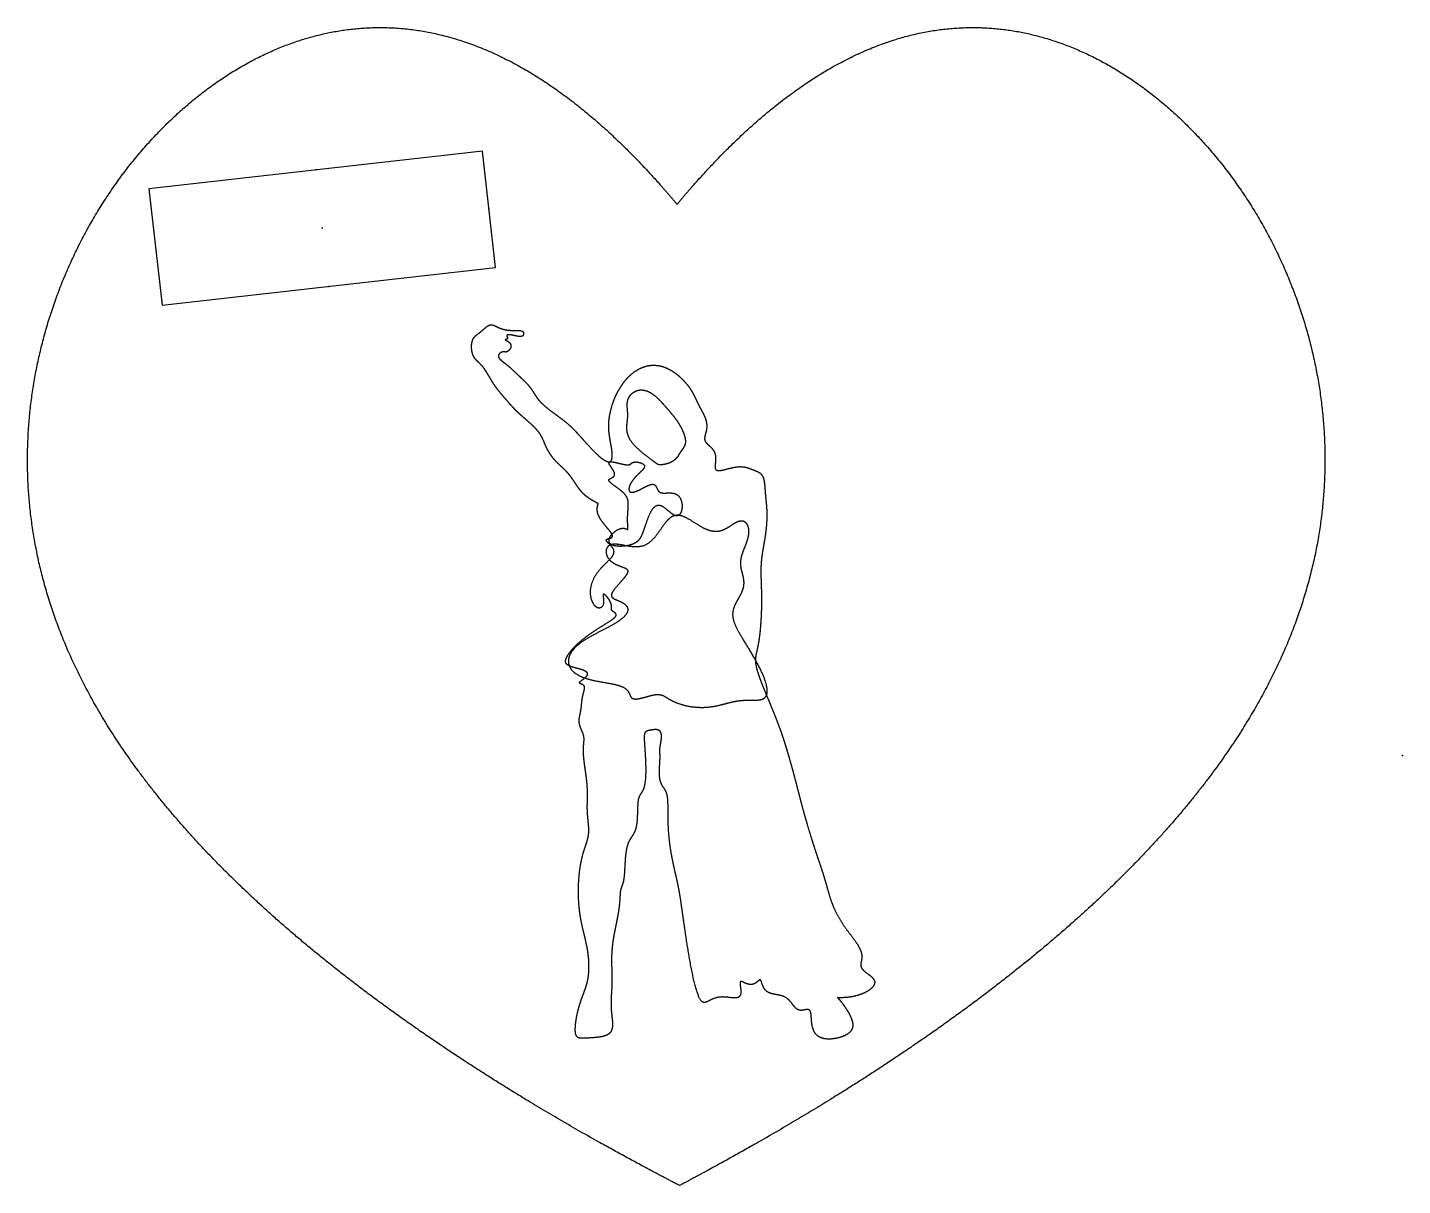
# Model space of a CAD drawing. Header units: centimetres. Extents: x -8.52 to 0, y -2.66 to 4.51.
import ezdxf

# ---------------------------------------------------------------- set-up
doc = ezdxf.new("R2010")
doc.units = ezdxf.units.CM
doc.header["$MEASUREMENT"] = 0
for name, color, linetype in [('jennie v3_Sketch1', 7, 'Continuous'), ('jennie v3_Sketch2', 7, 'Continuous'), ('jennie v3_Sketch3', 7, 'Continuous'), ('jennie v3_Sketch4', 7, 'Continuous'), ('jennie v3_Sketch5', 7, 'Continuous')]:
    doc.layers.add(name, color=color, linetype=linetype)

msp = doc.modelspace()

# ---------------------------------------------------------------- linework, layer by layer
at = {"layer": 'jennie v3_Sketch1'}
msp.add_point((0, 0), dxfattribs=at)
at = {"layer": 'jennie v3_Sketch2'}
for points in [[(-4.4792, -2.6634), (-4.6022, -2.5998), (-4.8441, -2.4718), (-5.195, -2.2769), (-5.6385, -2.0117), (-6.152, -1.6709), (-6.6235, -1.3206), (-7.0511, -0.9603), (-7.4325, -0.5891), (-7.7645, -0.2062), (-8.0431, 0.19), (-8.2635, 0.6004), (-8.4215, 1.0254), (-8.5131, 1.4635), (-8.5355, 1.9106), (-8.4878, 2.3597), (-8.3711, 2.8007), (-8.1882, 3.2216), (-7.9445, 3.6085), (-7.6476, 3.9467), (-7.3079, 4.2208), (-6.9364, 4.4164), (-6.5439, 4.5205), (-6.1396, 4.523), (-5.7297, 4.4182), (-5.3179, 4.2031), (-4.9883, 3.9424), (-4.7413, 3.6972), (-4.5768, 3.5116), (-4.4945, 3.4133)], [(-4.4945, 3.4133), (-4.4129, 3.5116), (-4.2494, 3.6971), (-4.004, 3.9422), (-3.6764, 4.2029), (-3.2665, 4.4179), (-2.8583, 4.5228), (-2.4553, 4.5204), (-2.0637, 4.4165), (-1.6928, 4.2212), (-1.3534, 3.9475), (-1.0566, 3.6098), (-0.8127, 3.2235), (-0.6296, 2.8034), (-0.5124, 2.3631), (-0.4644, 1.9149), (-0.4863, 1.4685), (-0.5774, 1.0312), (-0.7346, 0.6068), (-0.9541, 0.1968), (-1.231, -0.1991), (-1.5607, -0.582), (-1.939, -0.9534), (-2.3624, -1.3144), (-2.8287, -1.6657), (-3.3359, -2.0078), (-3.7736, -2.2744), (-4.1195, -2.4704), (-4.358, -2.5994), (-4.4792, -2.6634)]]:
    msp.add_open_spline(points, degree=5, dxfattribs=at)
msp.add_point((0, 0), dxfattribs=at)
at = {"layer": 'jennie v3_Sketch3'}
for p, q in [((-5.701, 3.7438), (-7.7665, 3.5104)), ((-5.6194, 3.0221), (-5.701, 3.7438)), ((-7.7665, 3.5104), (-7.6849, 2.7887)), ((-7.6849, 2.7887), (-5.6194, 3.0221))]:
    msp.add_line(p, q, dxfattribs=at)
for points in [[(-4.9823, 1.5591), (-4.9861, 1.5611), (-4.9935, 1.5651), (-5.0042, 1.571), (-5.0177, 1.5788), (-5.0332, 1.5884), (-5.0476, 1.598), (-5.0608, 1.6079), (-5.0733, 1.6189), (-5.0855, 1.6316), (-5.0977, 1.6465), (-5.1102, 1.6638), (-5.1231, 1.6829), (-5.1361, 1.7026), (-5.1494, 1.7218), (-5.1626, 1.7394), (-5.1759, 1.755), (-5.1893, 1.7689), (-5.2033, 1.7819), (-5.2181, 1.7952), (-5.2336, 1.8098), (-5.2495, 1.8263), (-5.2651, 1.8446), (-5.2797, 1.8644), (-5.2925, 1.885), (-5.3033, 1.9059), (-5.3123, 1.9265), (-5.3206, 1.9469), (-5.3294, 1.9669), (-5.3402, 1.9866), (-5.3539, 2.0062), (-5.3709, 2.0258), (-5.3907, 2.0453), (-5.4123, 2.0646), (-5.4345, 2.0836), (-5.4561, 2.1021), (-5.476, 2.12), (-5.4938, 2.1373), (-5.5098, 2.1541), (-5.5245, 2.1706), (-5.5387, 2.187), (-5.5531, 2.2036), (-5.5683, 2.2209), (-5.5841, 2.2393), (-5.6004, 2.259), (-5.6165, 2.2803), (-5.6321, 2.3031), (-5.6469, 2.3269), (-5.6608, 2.3508), (-5.6742, 2.3735), (-5.6874, 2.394), (-5.7007, 2.4115), (-5.7142, 2.4257), (-5.7276, 2.4377), (-5.7404, 2.4495), (-5.7516, 2.4635), (-5.7605, 2.4813), (-5.7664, 2.5031), (-5.7687, 2.5272), (-5.7675, 2.551), (-5.7628, 2.5717), (-5.755, 2.5876), (-5.7444, 2.5992), (-5.7319, 2.6086), (-5.7178, 2.6186), (-5.7031, 2.6308), (-5.6881, 2.6446), (-5.6735, 2.6573), (-5.6594, 2.6661), (-5.6456, 2.6687), (-5.6315, 2.6653), (-5.6162, 2.6578), (-5.5989, 2.649), (-5.579, 2.6412), (-5.557, 2.6358), (-5.5337, 2.633), (-5.5102, 2.6326), (-5.4882, 2.6331), (-5.4693, 2.633), (-5.455, 2.6301), (-5.4464, 2.6233), (-5.4439, 2.613), (-5.4467, 2.6023), (-5.4536, 2.5951), (-5.4652, 2.5932), (-5.4823, 2.5959), (-5.5048, 2.6012), (-5.5289, 2.606), (-5.5469, 2.607), (-5.5529, 2.6023), (-5.547, 2.5926), (-5.5412, 2.5825), (-5.548, 2.5774), (-5.561, 2.5766), (-5.5621, 2.5752), (-5.5483, 2.5693), (-5.53, 2.5574), (-5.5205, 2.5402), (-5.5247, 2.5213), (-5.5376, 2.5058), (-5.5511, 2.498), (-5.5601, 2.4983), (-5.5675, 2.5014), (-5.5782, 2.5005), (-5.5913, 2.4936), (-5.6014, 2.4824), (-5.6033, 2.4698), (-5.596, 2.457), (-5.5818, 2.4443), (-5.5642, 2.4313), (-5.5461, 2.4174), (-5.5286, 2.4027), (-5.5118, 2.3872), (-5.4952, 2.3712), (-5.4783, 2.355), (-5.4611, 2.3387), (-5.4439, 2.3225), (-5.4276, 2.3064), (-5.413, 2.2902), (-5.4004, 2.2739), (-5.3895, 2.2574), (-5.3793, 2.2405), (-5.3682, 2.2231), (-5.3549, 2.2051), (-5.3384, 2.1865), (-5.3184, 2.1675), (-5.2955, 2.1484), (-5.2706, 2.1294), (-5.245, 2.1106), (-5.2197, 2.0922), (-5.1956, 2.0741), (-5.1732, 2.0559), (-5.1522, 2.037), (-5.1318, 2.0169), (-5.1112, 1.9948), (-5.0895, 1.9704), (-5.0661, 1.9438), (-5.0409, 1.9157), (-5.0142, 1.8875), (-4.9872, 1.8613), (-4.9615, 1.8393), (-4.9386, 1.824), (-4.9199, 1.817), (-4.9064, 1.8194), (-4.8984, 1.8308), (-4.8954, 1.8497), (-4.8963, 1.8737), (-4.8998, 1.9003), (-4.9044, 1.9274), (-4.9093, 1.9541), (-4.9136, 1.9798), (-4.9168, 2.005), (-4.9184, 2.0302), (-4.9182, 2.0558), (-4.9161, 2.0824), (-4.9119, 2.11), (-4.9058, 2.1385), (-4.8977, 2.1675), (-4.8878, 2.1966), (-4.876, 2.2253), (-4.8624, 2.2532), (-4.8471, 2.2799), (-4.8299, 2.3053), (-4.811, 2.329), (-4.7901, 2.3509), (-4.7675, 2.3706), (-4.7429, 2.3876), (-4.7166, 2.4016), (-4.6886, 2.4117), (-4.6591, 2.4174), (-4.6286, 2.4181), (-4.5973, 2.4134), (-4.5657, 2.4032), (-4.5346, 2.3879), (-4.5048, 2.3683), (-4.477, 2.3456), (-4.452, 2.321), (-4.4305, 2.2959), (-4.4127, 2.2714), (-4.3985, 2.2483), (-4.3874, 2.2269), (-4.3781, 2.207), (-4.3694, 2.1879), (-4.36, 2.1686), (-4.3492, 2.1484), (-4.3373, 2.1268), (-4.3255, 2.1038), (-4.3159, 2.0798), (-4.3103, 2.0554), (-4.3096, 2.0314), (-4.3135, 2.0087), (-4.3198, 1.9878), (-4.3247, 1.9693), (-4.3246, 1.9533), (-4.3173, 1.9392), (-4.3034, 1.9258), (-4.2863, 1.9113), (-4.2702, 1.8942), (-4.2589, 1.8733), (-4.2545, 1.8489), (-4.2558, 1.823), (-4.2591, 1.7986), (-4.2601, 1.779), (-4.2546, 1.7667), (-4.2403, 1.7627), (-4.2179, 1.7657), (-4.1897, 1.7729), (-4.1589, 1.7812), (-4.1287, 1.7875), (-4.1016, 1.7898), (-4.0783, 1.7879), (-4.0584, 1.7828), (-4.0406, 1.7762), (-4.0237, 1.7695), (-4.0071, 1.7632), (-3.9913, 1.7564), (-3.9775, 1.7476), (-3.9666, 1.7353), (-3.9591, 1.7188), (-3.9544, 1.6988), (-3.9518, 1.6765), (-3.9502, 1.6532), (-3.9487, 1.6301), (-3.9467, 1.6076), (-3.9445, 1.5852), (-3.9421, 1.5624), (-3.94, 1.5383), (-3.9386, 1.5126), (-3.9382, 1.485), (-3.939, 1.4559), (-3.9408, 1.4259), (-3.9437, 1.3955), (-3.9475, 1.3657), (-3.9519, 1.3368), (-3.9567, 1.3093), (-3.9614, 1.2831), (-3.9658, 1.2579), (-3.9696, 1.2333), (-3.9725, 1.209), (-3.9744, 1.1843), (-3.9754, 1.1591), (-3.9755, 1.133), (-3.9749, 1.106), (-3.974, 1.0779), (-3.973, 1.0488), (-3.9721, 1.0186), (-3.9715, 0.9874), (-3.9713, 0.9553), (-3.9717, 0.9225), (-3.9726, 0.8891), (-3.974, 0.8555), (-3.976, 0.822), (-3.9786, 0.7891), (-3.9817, 0.7575), (-3.9854, 0.7277), (-3.9896, 0.7004), (-3.9943, 0.6758), (-3.999, 0.6541), (-4.0035, 0.6348), (-4.0072, 0.6171), (-4.0093, 0.5996), (-4.0093, 0.5809), (-4.0066, 0.5598), (-4.0012, 0.5358), (-3.9931, 0.5088), (-3.9828, 0.4792), (-3.9708, 0.4476), (-3.9576, 0.4149), (-3.9441, 0.3818), (-3.9305, 0.3493), (-3.9174, 0.3177), (-3.905, 0.2874), (-3.8933, 0.2586), (-3.8824, 0.2311), (-3.8723, 0.2049), (-3.8627, 0.1794), (-3.8536, 0.1544), (-3.8448, 0.1292), (-3.8361, 0.1034), (-3.8274, 0.0764), (-3.8186, 0.0479), (-3.8096, 0.0177), (-3.8004, -0.0139), (-3.7911, -0.0466), (-3.782, -0.0796), (-3.7732, -0.1121), (-3.7648, -0.1435), (-3.757, -0.1729), (-3.7499, -0.2002), (-3.7434, -0.2254), (-3.7373, -0.2491), (-3.7313, -0.2722), (-3.7251, -0.2959), (-3.7184, -0.3212), (-3.7108, -0.3489), (-3.7023, -0.3795), (-3.6927, -0.4128), (-3.6823, -0.4483), (-3.6712, -0.4851), (-3.6596, -0.5225), (-3.6478, -0.5595), (-3.6361, -0.5953), (-3.6246, -0.6293), (-3.6137, -0.6613), (-3.6034, -0.6916), (-3.5939, -0.7205), (-3.585, -0.7486), (-3.5767, -0.7767), (-3.5686, -0.8053), (-3.5604, -0.8349), (-3.5515, -0.8657), (-3.5412, -0.8978), (-3.5289, -0.931), (-3.5141, -0.9649), (-3.4964, -0.9991), (-3.4759, -1.0331), (-3.4531, -1.0665), (-3.429, -1.0988), (-3.4052, -1.1296), (-3.3837, -1.1588), (-3.3664, -1.186), (-3.3547, -1.2111), (-3.3492, -1.2341), (-3.3494, -1.2551), (-3.3533, -1.2742), (-3.3571, -1.2915), (-3.3569, -1.3073), (-3.3498, -1.3221), (-3.3353, -1.3362), (-3.3159, -1.3503), (-3.2956, -1.3648), (-3.2788, -1.38), (-3.2693, -1.396), (-3.2688, -1.4127), (-3.2771, -1.4295), (-3.2928, -1.4457), (-3.314, -1.4605), (-3.3393, -1.4735), (-3.3675, -1.4842), (-3.398, -1.4924), (-3.4303, -1.498), (-3.4574, -1.5002), (-3.4784, -1.5006), (-3.4928, -1.5003), (-3.5, -1.5)], [(-3.5, -1.5), (-3.4979, -1.5021), (-3.4937, -1.5066), (-3.4869, -1.514), (-3.4774, -1.5256), (-3.4645, -1.5426), (-3.451, -1.562), (-3.4374, -1.5834), (-3.4246, -1.6061), (-3.414, -1.6293), (-3.4068, -1.6521), (-3.4046, -1.6735), (-3.4082, -1.693), (-3.4183, -1.7101), (-3.435, -1.7248), (-3.4578, -1.7372), (-3.4857, -1.7472), (-3.5171, -1.7544), (-3.55, -1.7578), (-3.5817, -1.756), (-3.61, -1.7476), (-3.6326, -1.7319), (-3.6485, -1.7087), (-3.6576, -1.6795), (-3.6615, -1.6475), (-3.6629, -1.617), (-3.6651, -1.5924), (-3.6708, -1.5769), (-3.6818, -1.5716), (-3.6977, -1.574), (-3.7163, -1.5788), (-3.735, -1.5799), (-3.7518, -1.573), (-3.7668, -1.5581), (-3.7812, -1.5381), (-3.7972, -1.5174), (-3.8166, -1.5002), (-3.8402, -1.4891), (-3.867, -1.4831), (-3.8947, -1.4791), (-3.9205, -1.4729), (-3.9418, -1.4614), (-3.957, -1.4432), (-3.9663, -1.4208), (-3.9717, -1.4004), (-3.9763, -1.3883), (-3.983, -1.3884), (-3.9938, -1.3987), (-4.0093, -1.4119), (-4.0291, -1.4203), (-4.0513, -1.4191), (-4.0729, -1.4107), (-4.0906, -1.4012), (-4.1018, -1.3974), (-4.1058, -1.4042), (-4.1042, -1.4206), (-4.1005, -1.4426), (-4.0982, -1.4649), (-4.1002, -1.4835), (-4.1081, -1.4961), (-4.1224, -1.5022), (-4.1426, -1.5025), (-4.1673, -1.4995), (-4.1946, -1.4961), (-4.2223, -1.495), (-4.2486, -1.4983), (-4.272, -1.5064), (-4.2923, -1.5171), (-4.3097, -1.527), (-4.325, -1.5318), (-4.3388, -1.5277), (-4.352, -1.5123), (-4.3648, -1.4849), (-4.3774, -1.4458), (-4.39, -1.3964), (-4.4023, -1.3391), (-4.4141, -1.2764), (-4.4254, -1.2113), (-4.4357, -1.1466), (-4.445, -1.0849), (-4.4532, -1.0281), (-4.4603, -0.9774), (-4.4665, -0.933), (-4.4721, -0.8943), (-4.4774, -0.8603), (-4.4829, -0.8295), (-4.4887, -0.8002), (-4.4951, -0.7709), (-4.5023, -0.7401), (-4.51, -0.707), (-4.518, -0.671), (-4.5259, -0.632), (-4.5333, -0.5904), (-4.5397, -0.5469), (-4.5447, -0.5022), (-4.5481, -0.4574), (-4.55, -0.4136), (-4.5505, -0.3719), (-4.5504, -0.3336), (-4.5505, -0.2994), (-4.5518, -0.2702), (-4.5551, -0.2462), (-4.5609, -0.227), (-4.569, -0.2116), (-4.5787, -0.1981), (-4.5885, -0.1837), (-4.5968, -0.166), (-4.6022, -0.1433), (-4.6044, -0.1156), (-4.6039, -0.085), (-4.6021, -0.0545), (-4.6003, -0.0271), (-4.5996, -0.005), (-4.6003, 0.0113), (-4.6016, 0.024), (-4.6018, 0.0372), (-4.5996, 0.0547), (-4.5954, 0.0775), (-4.5913, 0.1033), (-4.5902, 0.128), (-4.5949, 0.1473), (-4.6068, 0.1583), (-4.6247, 0.1614), (-4.6456, 0.1594), (-4.6657, 0.1556), (-4.6818, 0.1518), (-4.6924, 0.1462), (-4.6977, 0.1346), (-4.6989, 0.1131), (-4.6973, 0.0806), (-4.6942, 0.0384), (-4.691, -0.0103), (-4.6887, -0.0613), (-4.6884, -0.1104), (-4.6906, -0.1534), (-4.6956, -0.1875), (-4.703, -0.2117), (-4.7121, -0.2276), (-4.7213, -0.2394), (-4.7293, -0.2521), (-4.7351, -0.2699), (-4.7383, -0.2946), (-4.7396, -0.3255), (-4.7403, -0.3602), (-4.7415, -0.3955), (-4.7447, -0.4282), (-4.7505, -0.4559), (-4.7593, -0.478), (-4.7703, -0.4961), (-4.7821, -0.5129), (-4.7934, -0.5318), (-4.8028, -0.5553), (-4.8098, -0.5847), (-4.8143, -0.6192), (-4.8171, -0.6568), (-4.8189, -0.6947), (-4.8207, -0.7298), (-4.8234, -0.7597), (-4.8274, -0.783), (-4.8325, -0.7998), (-4.8378, -0.8123), (-4.8424, -0.8234), (-4.8454, -0.8359), (-4.8472, -0.8516), (-4.8482, -0.8711), (-4.8494, -0.8946), (-4.8517, -0.9215), (-4.8554, -0.9514), (-4.8605, -0.9834), (-4.8667, -1.0168), (-4.8735, -1.0508), (-4.8803, -1.0845), (-4.8867, -1.1175), (-4.892, -1.1494), (-4.896, -1.1799), (-4.8987, -1.2092), (-4.9002, -1.2375), (-4.9006, -1.265), (-4.9003, -1.2921), (-4.8995, -1.3189), (-4.8986, -1.3457), (-4.8981, -1.3723), (-4.898, -1.3987), (-4.8987, -1.4249), (-4.8999, -1.4508), (-4.9016, -1.4764), (-4.9032, -1.5021), (-4.9041, -1.5282), (-4.9038, -1.5548), (-4.902, -1.5821), (-4.899, -1.6097), (-4.8958, -1.6371), (-4.8937, -1.6631), (-4.8948, -1.6866), (-4.9005, -1.7065), (-4.912, -1.7221), (-4.9293, -1.7332), (-4.9515, -1.7405), (-4.9767, -1.7449), (-5.0031, -1.7475), (-5.0287, -1.7493), (-5.0519, -1.7508), (-5.0721, -1.7519), (-5.089, -1.7521), (-5.1026, -1.7503), (-5.113, -1.7453), (-5.1204, -1.7355), (-5.1246, -1.7198), (-5.1259, -1.698), (-5.1244, -1.6708), (-5.1206, -1.6398), (-5.1146, -1.607), (-5.107, -1.5742), (-5.0983, -1.5431), (-5.0888, -1.5144), (-5.0792, -1.4882), (-5.0698, -1.4638), (-5.0611, -1.4401), (-5.0535, -1.416), (-5.0474, -1.3904), (-5.043, -1.3628), (-5.0405, -1.3333), (-5.0399, -1.3021), (-5.0411, -1.2698), (-5.0442, -1.2372), (-5.0488, -1.2048), (-5.0548, -1.1729), (-5.0618, -1.1414), (-5.0694, -1.11), (-5.0773, -1.0779), (-5.0849, -1.0445), (-5.0919, -1.0092), (-5.0978, -0.9714), (-5.1024, -0.9311), (-5.1053, -0.8885), (-5.1064, -0.8442), (-5.1055, -0.7993), (-5.1028, -0.7549), (-5.0982, -0.7121), (-5.0919, -0.6721), (-5.0843, -0.6357), (-5.0758, -0.6033), (-5.067, -0.5751), (-5.0586, -0.5505), (-5.0512, -0.5283), (-5.0456, -0.5074), (-5.0422, -0.4865), (-5.0411, -0.4647), (-5.042, -0.4416), (-5.0442, -0.4172), (-5.0469, -0.392), (-5.0493, -0.3662), (-5.0507, -0.3404), (-5.0509, -0.3145), (-5.0503, -0.2881), (-5.0496, -0.2608), (-5.0493, -0.232), (-5.0502, -0.2013), (-5.0527, -0.1684), (-5.0567, -0.1337), (-5.0617, -0.0981), (-5.0669, -0.0625), (-5.0713, -0.0282), (-5.0742, 0.0036), (-5.0752, 0.0321), (-5.0742, 0.0567), (-5.0721, 0.0778), (-5.0705, 0.0962), (-5.0709, 0.113), (-5.0745, 0.1296), (-5.0812, 0.1466), (-5.0893, 0.1643), (-5.0967, 0.1826), (-5.1011, 0.2012), (-5.1017, 0.2199), (-5.0991, 0.2388), (-5.0948, 0.258), (-5.0907, 0.2779), (-5.0879, 0.2987), (-5.0859, 0.3204), (-5.0836, 0.3428), (-5.0798, 0.3656), (-5.0742, 0.3877), (-5.0682, 0.408), (-5.0661, 0.4244), (-5.0713, 0.4356), (-5.0843, 0.4416), (-5.0983, 0.4451), (-5.1033, 0.4501), (-5.0939, 0.4594), (-5.0748, 0.4728), (-5.0553, 0.4884), (-5.0454, 0.5037), (-5.0511, 0.5168), (-5.0714, 0.5275), (-5.101, 0.5362), (-5.1326, 0.5441), (-5.1593, 0.5524), (-5.1768, 0.5619), (-5.1852, 0.5728), (-5.1865, 0.5851), (-5.183, 0.5987), (-5.1759, 0.6136), (-5.1656, 0.6302), (-5.1518, 0.6485), (-5.134, 0.6687), (-5.112, 0.6905), (-5.0859, 0.7135), (-5.0561, 0.7371), (-5.0234, 0.7606), (-4.989, 0.7834), (-4.9547, 0.8047), (-4.9227, 0.8242), (-4.8958, 0.8414), (-4.8773, 0.8562), (-4.8696, 0.8687), (-4.8729, 0.8791), (-4.8843, 0.8876), (-4.8965, 0.8948), (-4.9027, 0.9016), (-4.9014, 0.9099), (-4.8987, 0.9225), (-4.902, 0.941), (-4.9136, 0.9636), (-4.9298, 0.985), (-4.9449, 0.9996), (-4.9536, 1.0027), (-4.9544, 0.9931), (-4.9509, 0.974), (-4.9485, 0.9507), (-4.952, 0.9295), (-4.9624, 0.9149), (-4.9782, 0.9103), (-4.9963, 0.9174), (-5.0133, 0.936), (-5.0263, 0.9644), (-5.0327, 1.0002), (-5.0306, 1.0399), (-5.0194, 1.0805), (-4.9995, 1.1191), (-4.9729, 1.1537), (-4.9435, 1.1838), (-4.9159, 1.2097), (-4.8946, 1.2324), (-4.8835, 1.2532), (-4.8843, 1.2729), (-4.896, 1.2919), (-4.9138, 1.3095), (-4.9297, 1.3242), (-4.9368, 1.3345), (-4.9312, 1.3403), (-4.9162, 1.3435), (-4.9005, 1.3475), (-4.8925, 1.3556), (-4.8957, 1.3691), (-4.909, 1.3878), (-4.9286, 1.4104), (-4.9497, 1.4352), (-4.9686, 1.4609), (-4.9826, 1.4865), (-4.9903, 1.5116), (-4.9908, 1.5311), (-4.9878, 1.5452), (-4.9844, 1.5545), (-4.9823, 1.5591)]]:
    msp.add_open_spline(points, degree=5, dxfattribs=at)
for p in [(-6.7337, 3.6271), (-5.6602, 3.3829), (-6.693, 3.2662), (-6.6522, 2.9054), (0, 0)]:
    msp.add_point(p, dxfattribs=at)
at = {"layer": 'jennie v3_Sketch4'}
for points in [[(-4.7103, 2.2638), (-4.7155, 2.2641), (-4.7257, 2.264), (-4.7406, 2.2617), (-4.7591, 2.2543), (-4.7784, 2.2395), (-4.7927, 2.2208), (-4.8013, 2.2003), (-4.8045, 2.1793), (-4.8038, 2.1585), (-4.8014, 2.138), (-4.7995, 2.1174), (-4.7996, 2.0963), (-4.802, 2.0742), (-4.8052, 2.0507), (-4.8069, 2.0257), (-4.8045, 1.9993), (-4.7957, 1.9719), (-4.7793, 1.9439), (-4.756, 1.9162), (-4.7281, 1.8897), (-4.6987, 1.8655), (-4.6711, 1.8445), (-4.648, 1.8275), (-4.6312, 1.8148), (-4.6204, 1.8064), (-4.6128, 1.8017), (-4.6046, 1.7997), (-4.5925, 1.7998), (-4.5757, 1.8018), (-4.5558, 1.8062), (-4.5353, 1.8135), (-4.5168, 1.824), (-4.5019, 1.8373), (-4.4903, 1.8523), (-4.4808, 1.8675), (-4.4719, 1.8818), (-4.4628, 1.8947), (-4.4539, 1.9069), (-4.4465, 1.92), (-4.4423, 1.9356), (-4.4423, 1.9546), (-4.4469, 1.977), (-4.4554, 2.0015), (-4.467, 2.0266), (-4.4804, 2.0508), (-4.4946, 2.0728), (-4.5089, 2.0924), (-4.5234, 2.1103), (-4.5382, 2.1278), (-4.5539, 2.146), (-4.571, 2.1658), (-4.5898, 2.1872), (-4.6107, 2.2093), (-4.6337, 2.2302), (-4.6584, 2.2479), (-4.6791, 2.2578), (-4.6948, 2.262), (-4.7052, 2.2634), (-4.7103, 2.2638)], [(-4.9159, 1.815), (-4.9166, 1.8135), (-4.917, 1.8098), (-4.9141, 1.8022), (-4.9049, 1.7885), (-4.8908, 1.7687), (-4.8808, 1.7497), (-4.8799, 1.7346), (-4.889, 1.7244), (-4.903, 1.7176), (-4.9154, 1.7119), (-4.9197, 1.7045), (-4.913, 1.6941), (-4.8966, 1.6805), (-4.8736, 1.6642), (-4.8487, 1.6464), (-4.8264, 1.6278), (-4.8099, 1.6091), (-4.8, 1.5897), (-4.7961, 1.5689), (-4.7964, 1.546), (-4.7986, 1.5205), (-4.8007, 1.4927), (-4.8015, 1.4642), (-4.8008, 1.4378), (-4.7993, 1.4165), (-4.7984, 1.4028), (-4.7995, 1.3979), (-4.8042, 1.4004), (-4.8138, 1.4058), (-4.8289, 1.4089), (-4.8487, 1.4057), (-4.8708, 1.3951), (-4.8921, 1.3782), (-4.9088, 1.3578), (-4.9177, 1.3372), (-4.9166, 1.3192), (-4.9052, 1.3059), (-4.885, 1.2978), (-4.8588, 1.2945), (-4.8297, 1.2951), (-4.801, 1.299), (-4.7753, 1.3055), (-4.7536, 1.315), (-4.7362, 1.3281), (-4.7224, 1.3458), (-4.7111, 1.3687), (-4.7009, 1.3966), (-4.6905, 1.4287), (-4.6791, 1.4625), (-4.666, 1.4948), (-4.6511, 1.5223), (-4.6343, 1.5417), (-4.6158, 1.5509), (-4.5959, 1.549), (-4.5752, 1.5375), (-4.554, 1.52), (-4.5332, 1.5014), (-4.5133, 1.4871), (-4.4953, 1.4816), (-4.4801, 1.4875), (-4.4689, 1.5048), (-4.4628, 1.5303), (-4.4628, 1.5594), (-4.4696, 1.587), (-4.4832, 1.6087), (-4.5027, 1.6217), (-4.526, 1.6267), (-4.5504, 1.6264), (-4.5733, 1.6247), (-4.5922, 1.6256), (-4.6058, 1.6316), (-4.6145, 1.6429), (-4.6204, 1.6571), (-4.6263, 1.6704), (-4.6348, 1.6791), (-4.6476, 1.6812), (-4.6648, 1.6769), (-4.6853, 1.6675), (-4.7077, 1.6555), (-4.7301, 1.6436), (-4.751, 1.6342), (-4.7688, 1.6292), (-4.7825, 1.6297), (-4.7912, 1.6364), (-4.7942, 1.649), (-4.7911, 1.6663), (-4.7821, 1.6866), (-4.7677, 1.708), (-4.7493, 1.7289), (-4.7294, 1.7479), (-4.7111, 1.7645), (-4.6983, 1.779), (-4.6939, 1.7915), (-4.6994, 1.8022), (-4.7137, 1.8109), (-4.7331, 1.8168), (-4.7524, 1.8188), (-4.7676, 1.8167), (-4.7768, 1.8111), (-4.7829, 1.8044), (-4.7913, 1.7996), (-4.807, 1.7993), (-4.8309, 1.8037), (-4.8596, 1.8109), (-4.8876, 1.8176), (-4.9046, 1.82), (-4.9124, 1.8187), (-4.9151, 1.8165), (-4.9159, 1.815)], [(-4.2616, 1.3868), (-4.2539, 1.3864), (-4.2388, 1.3869), (-4.217, 1.3915), (-4.1897, 1.4042), (-4.1581, 1.4254), (-4.1287, 1.4445), (-4.1016, 1.4549), (-4.0777, 1.4522), (-4.0592, 1.4362), (-4.0487, 1.4096), (-4.0475, 1.3763), (-4.0553, 1.3402), (-4.0689, 1.3034), (-4.084, 1.2674), (-4.0961, 1.2329), (-4.1018, 1.2), (-4.1, 1.1685), (-4.0927, 1.1381), (-4.084, 1.1084), (-4.0784, 1.0789), (-4.0795, 1.0494), (-4.0885, 1.0197), (-4.1037, 0.9897), (-4.1215, 0.9595), (-4.1376, 0.9289), (-4.1481, 0.8975), (-4.1502, 0.8646), (-4.1429, 0.8293), (-4.1266, 0.7904), (-4.1026, 0.7472), (-4.0731, 0.6994), (-4.0407, 0.6473), (-4.0084, 0.5924), (-3.979, 0.5371), (-3.9552, 0.4844), (-3.9394, 0.4373), (-3.9333, 0.3986), (-3.9378, 0.3701), (-3.9527, 0.3523), (-3.9767, 0.344), (-4.0075, 0.342), (-4.0422, 0.3427), (-4.0784, 0.3427), (-4.1145, 0.3394), (-4.1504, 0.3325), (-4.187, 0.323), (-4.2255, 0.3125), (-4.2671, 0.3034), (-4.3122, 0.2977), (-4.36, 0.2969), (-4.4084, 0.3014), (-4.4544, 0.3109), (-4.4953, 0.3242), (-4.529, 0.3398), (-4.5551, 0.3555), (-4.5755, 0.3689), (-4.5946, 0.3774), (-4.6171, 0.3793), (-4.6464, 0.3743), (-4.6814, 0.3644), (-4.7175, 0.3541), (-4.7487, 0.3479), (-4.7706, 0.3497), (-4.782, 0.3609), (-4.7881, 0.3787), (-4.7965, 0.3989), (-4.8144, 0.4171), (-4.8448, 0.4316), (-4.8868, 0.4424), (-4.9374, 0.4513), (-4.9919, 0.4603), (-5.0451, 0.4719), (-5.0919, 0.4879), (-5.1291, 0.5089), (-5.1547, 0.5344), (-5.1683, 0.5631), (-5.1702, 0.5934), (-5.1611, 0.6238), (-5.142, 0.6533), (-5.114, 0.6814), (-5.0784, 0.708), (-5.0369, 0.7334), (-4.9914, 0.758), (-4.9444, 0.7821), (-4.899, 0.806), (-4.8586, 0.8299), (-4.8265, 0.8537), (-4.8053, 0.8771), (-4.7968, 0.8996), (-4.8013, 0.9204), (-4.8172, 0.9382), (-4.8411, 0.9523), (-4.8681, 0.9629), (-4.8916, 0.9723), (-4.9045, 0.9849), (-4.9015, 1.0044), (-4.8826, 1.0317), (-4.8536, 1.0641), (-4.8235, 1.097), (-4.8017, 1.1254), (-4.7957, 1.1462), (-4.8083, 1.1592), (-4.8355, 1.1687), (-4.8699, 1.1802), (-4.903, 1.1986), (-4.927, 1.2253), (-4.9379, 1.2563), (-4.9342, 1.2848), (-4.9168, 1.3043), (-4.8877, 1.3111), (-4.8502, 1.3071), (-4.8075, 1.2978), (-4.7634, 1.29), (-4.7206, 1.2907), (-4.6815, 1.3047), (-4.647, 1.3327), (-4.6164, 1.3709), (-4.5883, 1.413), (-4.5609, 1.4514), (-4.5322, 1.4793), (-4.5005, 1.4915), (-4.465, 1.4865), (-4.4262, 1.4676), (-4.3848, 1.4407), (-4.3425, 1.4133), (-4.3091, 1.3966), (-4.2849, 1.3894), (-4.2692, 1.3872), (-4.2616, 1.3868)]]:
    msp.add_open_spline(points, degree=5, dxfattribs=at)
msp.add_point((0, 0), dxfattribs=at)
at = {"layer": 'jennie v3_Sketch5'}
msp.add_point((0, 0), dxfattribs=at)

doc.saveas('drawing.dxf')
